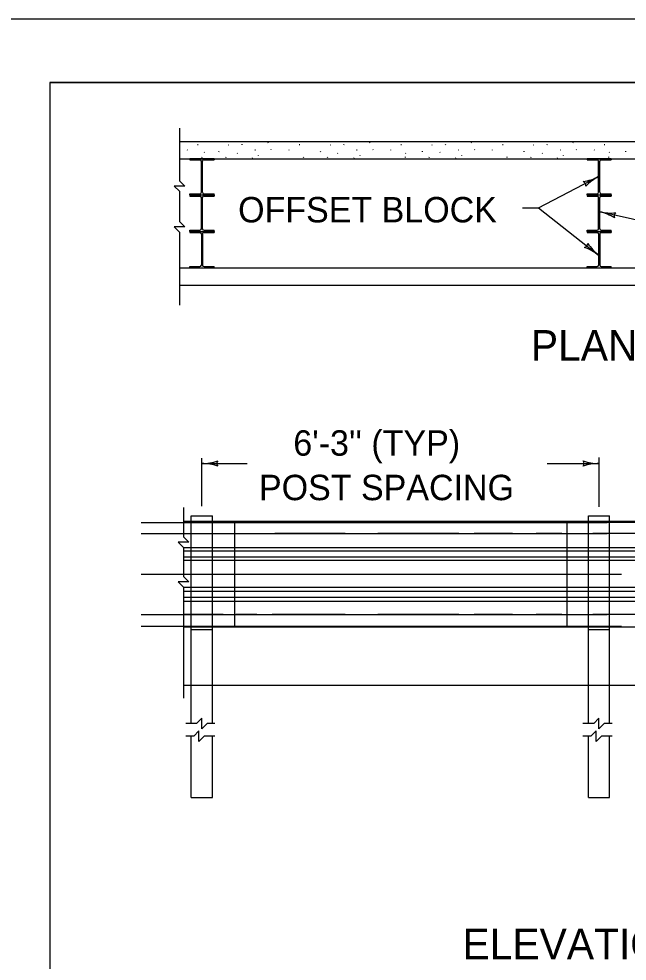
# Model space of a CAD drawing. Extents: x 997.6 to 1036.9, y 998.9 to 1022.6.
# Drawn here: x 1006.76 to 1011.54, y 1014.59 to 1022 of the extents above; entities that cross this region are included whole.
import ezdxf

# ---------------------------------------------------------------- set-up
doc = ezdxf.new("R2010")
doc.units = 0
for name, color, linetype in [('Level 1', 7, 'Continuous'), ('Level 10', 7, 'Continuous'), ('Level 11', 7, 'Continuous'), ('Level 14', 7, 'Continuous')]:
    doc.layers.add(name, color=color, linetype=linetype)

msp = doc.modelspace()

# ---------------------------------------------------------------- linework, layer by layer
at = {"layer": 'Level 1'}
for p, q in [((1008.02, 1021.035), (1015.4448, 1021.035)), ((1008.165, 1021.0093), (1008.1608, 1021.0084)), ((1008.4063, 1021.0049), (1008.4042, 1021.007)), ((1008.5117, 1021.0096), (1008.5131, 1021.0138)), ((1008.7163, 1021.0275), (1008.7122, 1021.0254)), ((1008.965, 1021.0093), (1008.9608, 1021.0084)), ((1009.2063, 1021.0049), (1009.2042, 1021.007)), ((1009.3117, 1021.0096), (1009.3131, 1021.0138)), ((1009.5163, 1021.0275), (1009.5122, 1021.0254)), ((1009.765, 1021.0093), (1009.7608, 1021.0084)), ((1010.0063, 1021.0049), (1010.0042, 1021.007)), ((1010.1117, 1021.0096), (1010.1131, 1021.0138)), ((1010.3163, 1021.0275), (1010.3122, 1021.0254)), ((1010.565, 1021.0093), (1010.5608, 1021.0084)), ((1010.8063, 1021.0049), (1010.8042, 1021.007)), ((1010.9117, 1021.0096), (1010.9131, 1021.0138)), ((1011.1163, 1021.0275), (1011.1122, 1021.0254)), ((1011.365, 1021.0093), (1011.3608, 1021.0084)), ((1008.0825, 1020.9663), (1008.0804, 1020.9683)), ((1008.2151, 1020.9495), (1008.213, 1020.9516)), ((1008.3294, 1020.9535), (1008.3308, 1020.9577)), ((1008.475, 1020.9411), (1008.4729, 1020.9432)), ((1008.6168, 1020.9668), (1008.6125, 1020.9658)), ((1008.7413, 1020.9693), (1008.7393, 1020.9714)), ((1008.8825, 1020.9663), (1008.8804, 1020.9683)), ((1009.1294, 1020.9535), (1009.1308, 1020.9577)), ((1009.2633, 1020.9411), (1009.2612, 1020.9432)), ((1009.4168, 1020.9668), (1009.4125, 1020.9658)), ((1009.5413, 1020.9693), (1009.5393, 1020.9714)), ((1009.6825, 1020.9663), (1009.6804, 1020.9683)), ((1009.7999, 1020.9411), (1009.7978, 1020.9432)), ((1009.9294, 1020.9535), (1009.9308, 1020.9577)), ((1010.0683, 1020.9495), (1010.0662, 1020.9516)), ((1010.2168, 1020.9668), (1010.2125, 1020.9658)), ((1010.3413, 1020.9693), (1010.3393, 1020.9714)), ((1010.4825, 1020.9663), (1010.4804, 1020.9683)), ((1010.7294, 1020.9535), (1010.7308, 1020.9577)), ((1010.8733, 1020.9411), (1010.8712, 1020.9432)), ((1011.0168, 1020.9668), (1011.0125, 1020.9658)), ((1011.1413, 1020.9693), (1011.1393, 1020.9714)), ((1011.2825, 1020.9663), (1011.2804, 1020.9683)), ((1011.4015, 1020.9495), (1011.3994, 1020.9516)), ((1011.5294, 1020.9535), (1011.5308, 1020.9577)), ((1008.02, 1020.8996), (1015.4448, 1020.8996)), ((1008.1001, 1020.9008), (1008.291, 1020.9008)), ((1008.1001, 1020.9008), (1008.1001, 1020.8918)), ((1008.1001, 1020.8918), (1008.1791, 1020.8918)), ((1008.1911, 1020.6353), (1008.1911, 1020.8799)), ((1008.1957, 1020.909), (1008.1971, 1020.9132)), ((1008.2, 1020.6353), (1008.2, 1020.8799)), ((1008.212, 1020.8918), (1008.291, 1020.8918)), ((1008.291, 1020.9008), (1008.291, 1020.8918)), ((1008.3838, 1020.909), (1008.3851, 1020.9132)), ((1008.5912, 1020.9033), (1008.5926, 1020.9074)), ((1008.6397, 1020.9213), (1008.6411, 1020.9254)), ((1008.7657, 1020.8996), (1008.7663, 1020.9016)), ((1008.9957, 1020.909), (1008.9971, 1020.9132)), ((1009.1838, 1020.909), (1009.1851, 1020.9132)), ((1009.3912, 1020.9033), (1009.3926, 1020.9074)), ((1009.4397, 1020.9213), (1009.4411, 1020.9254)), ((1009.5657, 1020.8996), (1009.5663, 1020.9016)), ((1009.7957, 1020.909), (1009.7971, 1020.9132)), ((1009.9838, 1020.909), (1009.9851, 1020.9132)), ((1010.1912, 1020.9033), (1010.1926, 1020.9074)), ((1010.2397, 1020.9213), (1010.2411, 1020.9254)), ((1010.3657, 1020.8996), (1010.3663, 1020.9016)), ((1010.5957, 1020.909), (1010.5971, 1020.9132)), ((1010.7838, 1020.909), (1010.7851, 1020.9132)), ((1010.9912, 1020.9033), (1010.9926, 1020.9074)), ((1011.0397, 1020.9213), (1011.0411, 1020.9254)), ((1011.1657, 1020.8996), (1011.1663, 1020.9016)), ((1011.2251, 1020.9008), (1011.416, 1020.9008)), ((1011.2251, 1020.9008), (1011.2251, 1020.8918)), ((1011.2251, 1020.8918), (1011.3041, 1020.8918)), ((1011.3161, 1020.6353), (1011.3161, 1020.8799)), ((1011.325, 1020.6353), (1011.325, 1020.8799)), ((1011.337, 1020.8918), (1011.416, 1020.8918)), ((1011.3957, 1020.909), (1011.3971, 1020.9132)), ((1011.416, 1020.9008), (1011.416, 1020.8918)), ((1010.8419, 1020.5129), (1011.3161, 1020.7585)), ((1008.1001, 1020.6143), (1008.1001, 1020.6233)), ((1008.1001, 1020.6233), (1008.1791, 1020.6233)), ((1008.1001, 1020.6143), (1008.291, 1020.6143)), ((1008.1001, 1020.6143), (1008.1001, 1020.6054)), ((1008.1001, 1020.6054), (1008.1791, 1020.6054)), ((1008.1911, 1020.3488), (1008.1911, 1020.5935)), ((1008.2, 1020.3488), (1008.2, 1020.5935)), ((1008.212, 1020.6233), (1008.291, 1020.6233)), ((1008.212, 1020.6054), (1008.291, 1020.6054)), ((1008.291, 1020.6143), (1008.291, 1020.6233)), ((1008.291, 1020.6143), (1008.291, 1020.6054)), ((1011.2251, 1020.6143), (1011.2251, 1020.6233)), ((1011.2251, 1020.6233), (1011.3041, 1020.6233)), ((1011.2251, 1020.6143), (1011.416, 1020.6143)), ((1011.2251, 1020.6143), (1011.2251, 1020.6054)), ((1011.2251, 1020.6054), (1011.3041, 1020.6054)), ((1011.3161, 1020.3488), (1011.3161, 1020.5935)), ((1011.325, 1020.3488), (1011.325, 1020.5935)), ((1011.337, 1020.6233), (1011.416, 1020.6233)), ((1011.337, 1020.6054), (1011.416, 1020.6054)), ((1011.416, 1020.6143), (1011.416, 1020.6233)), ((1011.416, 1020.6143), (1011.416, 1020.6054)), ((1010.7169, 1020.5129), (1010.8419, 1020.5129)), ((1010.8419, 1020.5129), (1011.3161, 1020.1402)), ((1011.9482, 1020.3403), (1011.325, 1020.4817)), ((1008.1001, 1020.3279), (1008.1001, 1020.3368)), ((1008.1001, 1020.3368), (1008.1791, 1020.3368)), ((1008.212, 1020.3368), (1008.291, 1020.3368)), ((1008.291, 1020.3279), (1008.291, 1020.3368)), ((1011.2251, 1020.3279), (1011.2251, 1020.3368)), ((1011.2251, 1020.3368), (1011.3041, 1020.3368)), ((1011.337, 1020.3368), (1011.416, 1020.3368)), ((1011.416, 1020.3279), (1011.416, 1020.3368)), ((1008.1001, 1020.3279), (1008.291, 1020.3279)), ((1008.1001, 1020.3279), (1008.1001, 1020.319)), ((1008.1001, 1020.319), (1008.1791, 1020.319)), ((1008.1911, 1020.3071), (1008.1911, 1020.0624)), ((1008.2, 1020.3071), (1008.2, 1020.0624)), ((1008.212, 1020.319), (1008.291, 1020.319)), ((1008.291, 1020.3279), (1008.291, 1020.319)), ((1011.2251, 1020.3279), (1011.416, 1020.3279)), ((1011.2251, 1020.3279), (1011.2251, 1020.319)), ((1011.2251, 1020.319), (1011.3041, 1020.319)), ((1011.3161, 1020.3071), (1011.3161, 1020.0624)), ((1011.325, 1020.3071), (1011.325, 1020.0624)), ((1011.337, 1020.319), (1011.416, 1020.319)), ((1011.416, 1020.3279), (1011.416, 1020.319)), ((1008.02, 1020.0403), (1015.4448, 1020.0403)), ((1008.1001, 1020.0415), (1008.1001, 1020.0505)), ((1008.1001, 1020.0505), (1008.1791, 1020.0505)), ((1008.1001, 1020.0415), (1008.291, 1020.0415)), ((1008.212, 1020.0505), (1008.291, 1020.0505)), ((1008.291, 1020.0415), (1008.291, 1020.0505)), ((1011.2251, 1020.0415), (1011.2251, 1020.0505)), ((1011.2251, 1020.0505), (1011.3041, 1020.0505)), ((1011.2251, 1020.0415), (1011.416, 1020.0415)), ((1011.337, 1020.0505), (1011.416, 1020.0505)), ((1011.416, 1020.0415), (1011.416, 1020.0505)), ((1008.02, 1019.9048), (1015.4448, 1019.9048)), ((1008.1944, 1018.1648), (1008.1944, 1018.5424)), ((1011.3194, 1018.1589), (1011.3194, 1018.5483)), ((1008.1111, 1018.048), (1008.1111, 1018.0897)), ((1008.1111, 1017.2147), (1008.1111, 1018.048)), ((1008.2778, 1018.048), (1008.2778, 1018.0897)), ((1008.2778, 1017.2147), (1008.2778, 1018.048)), ((1008.4548, 1017.2147), (1008.4548, 1018.048)), ((1011.0694, 1017.2147), (1011.0694, 1018.048)), ((1011.2361, 1018.048), (1011.2361, 1018.0897)), ((1011.2361, 1017.2147), (1011.2361, 1018.048)), ((1011.4028, 1018.048), (1011.4028, 1018.0897)), ((1011.4028, 1017.2147), (1011.4028, 1018.048)), ((1008.1111, 1016.4554), (1008.1111, 1017.2147)), ((1008.2778, 1016.4554), (1008.2778, 1017.2147)), ((1011.2361, 1016.4554), (1011.2361, 1017.2147)), ((1011.4028, 1016.4554), (1011.4028, 1017.2147)), ((1008.1111, 1015.8721), (1008.1111, 1016.3567)), ((1008.2778, 1015.8721), (1008.2778, 1016.3567)), ((1011.2361, 1015.8721), (1011.2361, 1016.3567)), ((1011.4028, 1015.8721), (1011.4028, 1016.3567)), ((1008.1111, 1015.8721), (1008.2778, 1015.8721)), ((1011.2361, 1015.8721), (1011.4028, 1015.8721))]:
    msp.add_line(p, q, dxfattribs=at)
for points in [[(1008.02, 1021.1408), (1008.02, 1020.7263), (1008.0618, 1020.6846), (1007.9783, 1020.6846), (1008.02, 1020.6429), (1008.02, 1020.4884)], [(1008.02, 1020.4884), (1008.02, 1020.4042), (1008.0618, 1020.3625), (1007.9783, 1020.3625), (1008.02, 1020.3208), (1008.02, 1019.7463)], [(1008.0502, 1018.1538), (1008.0502, 1017.9244), (1008.0919, 1017.8828), (1008.0085, 1017.8828), (1008.0502, 1017.8411), (1008.0502, 1017.7786)], [(1008.0502, 1017.7786), (1008.0502, 1017.6109), (1008.0919, 1017.5693), (1008.0085, 1017.5693), (1008.0502, 1017.5276), (1008.0502, 1016.6548)], [(1008.2982, 1016.4554), (1008.2357, 1016.4554), (1008.194, 1016.4137), (1008.194, 1016.4971), (1008.1523, 1016.4554), (1008.0681, 1016.4554)], [(1011.4232, 1016.4554), (1011.3607, 1016.4554), (1011.319, 1016.4137), (1011.319, 1016.4971), (1011.2773, 1016.4554), (1011.1931, 1016.4554)], [(1008.2982, 1016.3567), (1008.2139, 1016.3567), (1008.1723, 1016.3149), (1008.1723, 1016.3983), (1008.1306, 1016.3567), (1008.0681, 1016.3567)], [(1011.4232, 1016.3567), (1011.3389, 1016.3567), (1011.2973, 1016.3149), (1011.2973, 1016.3983), (1011.2556, 1016.3567), (1011.1931, 1016.3567)]]:
    msp.add_lwpolyline(points, dxfattribs=at)
for centre, radius, start, end in [((1008.1791, 1020.8799), 0.0119, 0, 90), ((1008.2119, 1020.8799), 0.0119, 90, 180), ((1011.3041, 1020.8799), 0.0119, 0, 90), ((1011.3369, 1020.8799), 0.0119, 90, 180), ((1011.1364, 1021.1054), 0.3906, 278.72798, 297.37471), ((1011.1842, 1020.6902), 0.0312, 346.15542, 68.27211), ((1011.4957, 1020.4116), 0.3906, 117.38082, 136.04961), ((1011.4957, 1020.4116), 0.3906, 117.3686, 117.38082), ((1008.1791, 1020.6352), 0.0119, 270, 0), ((1008.2119, 1020.6352), 0.0119, 180, 270), ((1011.3041, 1020.6352), 0.0119, 270, 0), ((1011.3369, 1020.6352), 0.0119, 180, 270), ((1008.1791, 1020.5935), 0.0119, 0, 90), ((1008.2119, 1020.5935), 0.0119, 90, 180), ((1011.3041, 1020.5935), 0.0119, 0, 90), ((1011.3369, 1020.5935), 0.0119, 90, 180), ((1011.4114, 1020.8626), 0.3906, 257.20206, 257.21428), ((1011.4114, 1020.8626), 0.3906, 257.21428, 275.88306), ((1011.2386, 1020.1007), 0.3906, 58.56144, 77.20817), ((1011.4698, 1020.4488), 0.0312, 125.98888, 208.10557), ((1008.1791, 1020.3488), 0.0119, 270, 0), ((1008.2119, 1020.3488), 0.0119, 180, 270), ((1011.3041, 1020.3488), 0.0119, 270, 0), ((1011.3369, 1020.3488), 0.0119, 180, 270), ((1008.1791, 1020.3071), 0.0119, 0, 90), ((1008.2119, 1020.3071), 0.0119, 90, 180), ((1011.3041, 1020.3071), 0.0119, 0, 90), ((1011.3369, 1020.3071), 0.0119, 90, 180), ((1011.1993, 1020.232), 0.0312, 280.60314, 2.71984), ((1011.0747, 1019.8331), 0.3906, 51.82854, 70.49733), ((1011.5575, 1020.4473), 0.3906, 213.1757, 231.82243), ((1011.0747, 1019.8331), 0.3906, 51.81632, 51.82854), ((1008.1791, 1020.0624), 0.0119, 270, 0), ((1008.2119, 1020.0624), 0.0119, 180, 270), ((1011.3041, 1020.0624), 0.0119, 270, 0), ((1011.3369, 1020.0624), 0.0119, 180, 270), ((1008.1944, 1018.8917), 0.3906, 269.98778, 270), ((1008.1944, 1018.8917), 0.3906, 270, 288.66878), ((1008.1944, 1018.1105), 0.3906, 71.34716, 89.99389), ((1008.343, 1018.501), 0.0312, 138.7746, 220.89129), ((1011.1709, 1018.5011), 0.0312, 318.7746, 40.89129), ((1011.3194, 1018.1105), 0.3906, 90, 108.66878), ((1011.3194, 1018.8917), 0.3906, 251.34716, 269.99389), ((1011.3194, 1018.1105), 0.3906, 89.98778, 90)]:
    msp.add_arc(centre, radius, start, end, dxfattribs=at)
at = {"layer": 'Level 10'}
for p, q in [((1007, 1021.5), (1035.5, 1021.5)), ((1007, 1021.5), (1007, 1000.5)), ((1007.7178, 1018.0378), (1011.3827, 1018.0378)), ((1007.7178, 1017.9491), (1011.3827, 1017.9491)), ((1007.7178, 1017.6313), (1011.3827, 1017.6313)), ((1007.7178, 1017.3136), (1011.3827, 1017.3136)), ((1007.7178, 1017.2216), (1011.3827, 1017.2216))]:
    msp.add_line(p, q, dxfattribs=at)
at = {"layer": 'Level 11'}
for p, q in [((1008.1944, 1018.5011), (1008.5515, 1018.5011)), ((1010.9114, 1018.5011), (1011.3194, 1018.5011)), ((1008.0502, 1018.048), (1015.4448, 1018.048)), ((1008.1111, 1018.0897), (1008.2778, 1018.0897)), ((1011.2361, 1018.0897), (1011.4028, 1018.0897)), ((1008.0502, 1017.9491), (1008.3313, 1017.9491)), ((1008.0502, 1017.8411), (1015.4448, 1017.8411)), ((1008.0502, 1017.8137), (1015.4448, 1017.8137)), ((1008.0502, 1017.7668), (1015.4448, 1017.7668)), ((1008.0502, 1017.7393), (1014.6608, 1017.7393)), ((1008.0502, 1017.5276), (1014.8485, 1017.5276)), ((1008.0502, 1017.4958), (1014.8902, 1017.4958)), ((1008.0502, 1017.449), (1014.9579, 1017.449)), ((1008.0502, 1017.4172), (1014.9032, 1017.4172)), ((1008.0502, 1017.2147), (1015.4448, 1017.2147)), ((1008.1111, 1017.1938), (1008.2778, 1017.1938)), ((1011.2361, 1017.1938), (1011.4028, 1017.1938)), ((1008.0502, 1016.7563), (1015.4448, 1016.7563))]:
    msp.add_line(p, q, dxfattribs=at)
msp.add_lwpolyline([(1007, 1000.5), (1035.5, 1000.5), (1035.5, 1021.5), (1007, 1021.5)], close=True, dxfattribs=at)
for points in [[(1008.3621, 1018.0378), (1008.0502, 1018.0378)], [(1008.6271, 1018.0378), (1008.4624, 1018.0378)], [(1009.3213, 1018.0378), (1008.7488, 1018.0378)], [(1010.2166, 1018.0378), (1009.5792, 1018.0378)], [(1010.6392, 1018.0378), (1010.3383, 1018.0378)], [(1011.0259, 1018.0378), (1010.8254, 1018.0378)], [(1011.6133, 1018.0378), (1011.2695, 1018.0378)], [(1009.3213, 1017.9491), (1008.7679, 1017.9491)], [(1010.2166, 1017.9491), (1009.5792, 1017.9491)], [(1010.6392, 1017.9491), (1010.3383, 1017.9491)], [(1011.0259, 1017.9491), (1010.8254, 1017.9491)], [(1011.6133, 1017.9491), (1011.2695, 1017.9491)], [(1008.0502, 1017.6313), (1008.2438, 1017.6313)], [(1008.3655, 1017.6313), (1008.5302, 1017.6313)], [(1008.6305, 1017.6313), (1008.9743, 1017.6313)], [(1009.2178, 1017.6313), (1009.4183, 1017.6313)], [(1009.6046, 1017.6313), (1009.9054, 1017.6313)], [(1010.0272, 1017.6313), (1010.6646, 1017.6313)], [(1010.9224, 1017.6313), (1011.4949, 1017.6313)], [(1008.3621, 1017.3136), (1008.0502, 1017.3136)], [(1008.6271, 1017.3136), (1008.4624, 1017.3136)], [(1009.3213, 1017.3136), (1008.7488, 1017.3136)], [(1010.2166, 1017.3136), (1009.5792, 1017.3136)], [(1010.6392, 1017.3136), (1010.3383, 1017.3136)], [(1011.0259, 1017.3136), (1010.8254, 1017.3136)], [(1011.6133, 1017.3136), (1011.2695, 1017.3136)], [(1008.0502, 1017.2216), (1008.2438, 1017.2216)], [(1008.3655, 1017.2216), (1008.5302, 1017.2216)], [(1008.6305, 1017.2216), (1008.9743, 1017.2216)], [(1009.2178, 1017.2216), (1009.4183, 1017.2216)], [(1009.6046, 1017.2216), (1009.9054, 1017.2216)], [(1010.0272, 1017.2216), (1010.6646, 1017.2216)], [(1010.9224, 1017.2216), (1011.4949, 1017.2216)]]:
    msp.add_lwpolyline(points, dxfattribs=at)
at = {"layer": 'Level 14'}
msp.add_line((1000, 1022), (1036, 1022), dxfattribs=at)

# ---------------------------------------------------------------- texts
at = {"layer": 'Level 1'}
for s, height, p in [('OFFSET BLOCK', 0.2, (1008.48, 1020.3983)), ('PLAN VIEW', 0.24, (1010.7832, 1019.311)), ("6'-3'' (TYP)", 0.2, (1008.9143, 1018.5625)), ('POST SPACING', 0.2, (1008.6443, 1018.2125)), ('ELEVATION VIEW', 0.24, (1010.2452, 1014.6003))]:
    msp.add_text(s, height=height, dxfattribs=at).set_placement(p)

doc.saveas('drawing.dxf')
